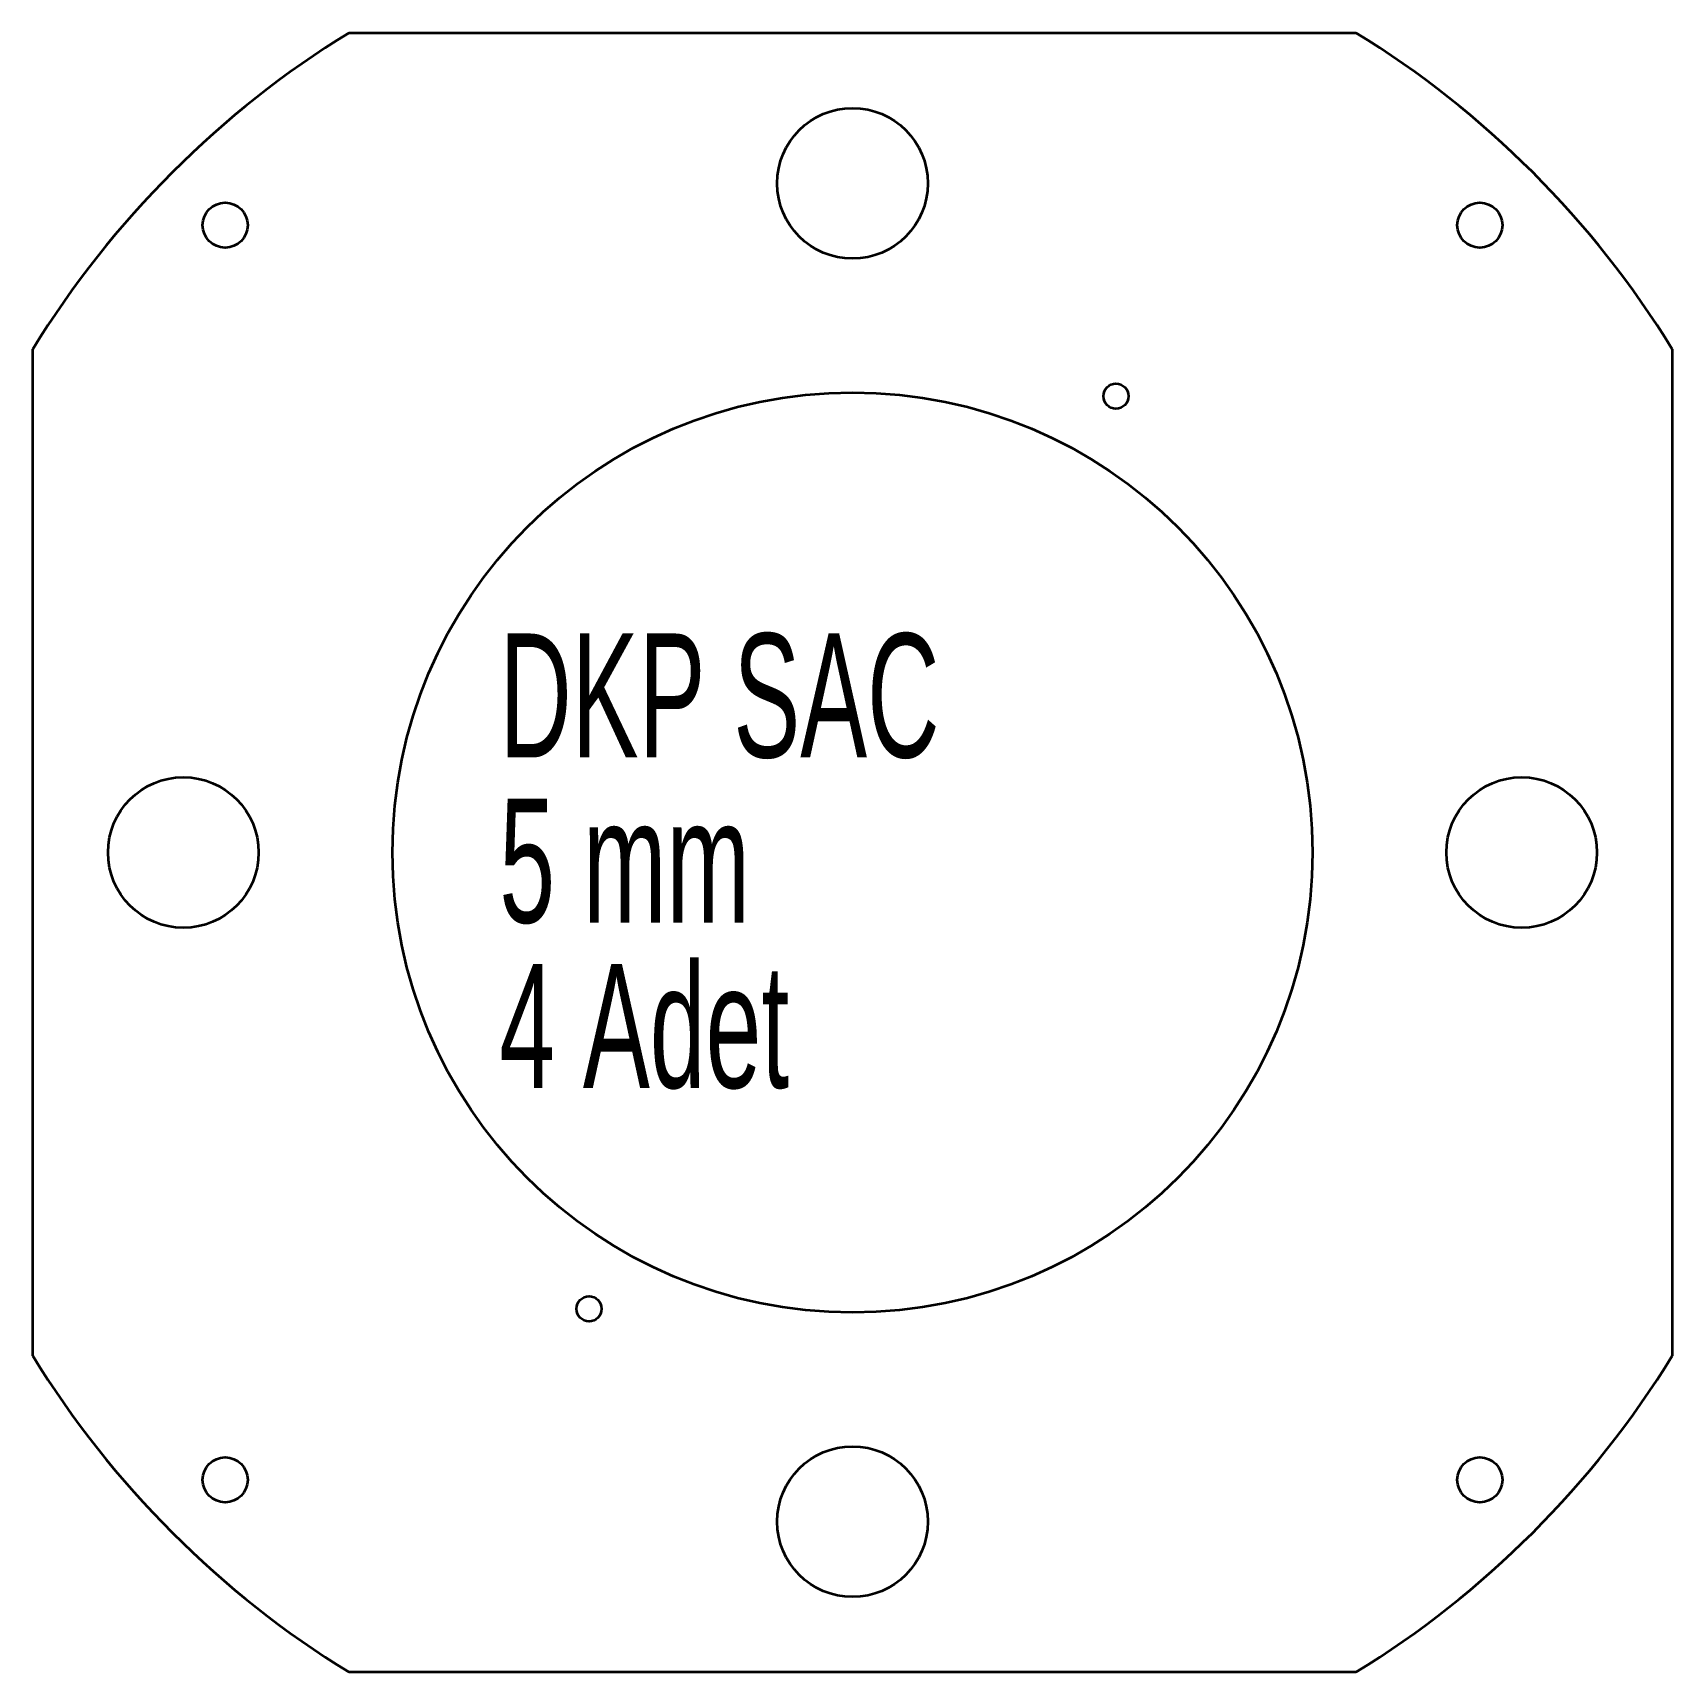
# Model space of a CAD drawing. Header units: millimetres. Extents: x 76.5 to 174.5, y 64.4 to 162.4.
import ezdxf

# ---------------------------------------------------------------- set-up
doc = ezdxf.new("R2010")
doc.units = ezdxf.units.MM
doc.styles.add('SLDTEXTSTYLE0', font='TXT', dxfattribs={"width": 0.605})

# ---------------------------------------------------------------- blocks, each defined once
blk = doc.blocks.new('SW_NOTE_0')
at = {"color": 0, "linetype": 'Continuous', "lineweight": 0, "char_height": 7.4083, "attachment_point": 1, "style": 'SLDTEXTSTYLE0'}
for s, insert in [('DKP SAC', (0, 9.55)), ('5 mm', (0, -0.328)), ('4 Adet', (0, -10.206))]:
    blk.add_mtext(s, dxfattribs=dict(at, insert=insert))

msp = doc.modelspace()

# ---------------------------------------------------------------- linework, layer by layer
at = {"color": 7, "linetype": 'Continuous', "lineweight": 35}
for p, q in [((95.429, 162.4), (155.604, 162.4)), ((76.517, 83.313), (76.517, 143.487)), ((174.517, 143.487), (174.517, 83.313)), ((155.604, 64.4), (95.429, 64.4))]:
    msp.add_line(p, q, dxfattribs=at)
for centre, radius in [((125.517, 153.4), 4.5), ((88.017, 150.9), 1.35), ((163.017, 150.9), 1.35), ((141.267, 140.68), 0.75), ((125.517, 113.4), 27.5), ((85.517, 113.4), 4.5), ((165.517, 113.4), 4.5), ((109.767, 86.12), 0.75), ((125.517, 73.4), 4.5), ((88.017, 75.9), 1.35), ((163.017, 75.9), 1.35)]:
    msp.add_circle(centre, radius, dxfattribs=at)
for start, end in [(121.55109, 148.44891), (31.55109, 58.44891), (211.55109, 238.44891), (301.55109, 328.44891)]:
    msp.add_arc((125.517, 113.4), 57.5, start, end, dxfattribs=at)

# ---------------------------------------------------------------- block references
at = {"color": 7, "linetype": 'Continuous', "lineweight": 0}
msp.add_blockref('SW_NOTE_0', (104.405, 116.942), dxfattribs=at)

doc.saveas('drawing.dxf')
